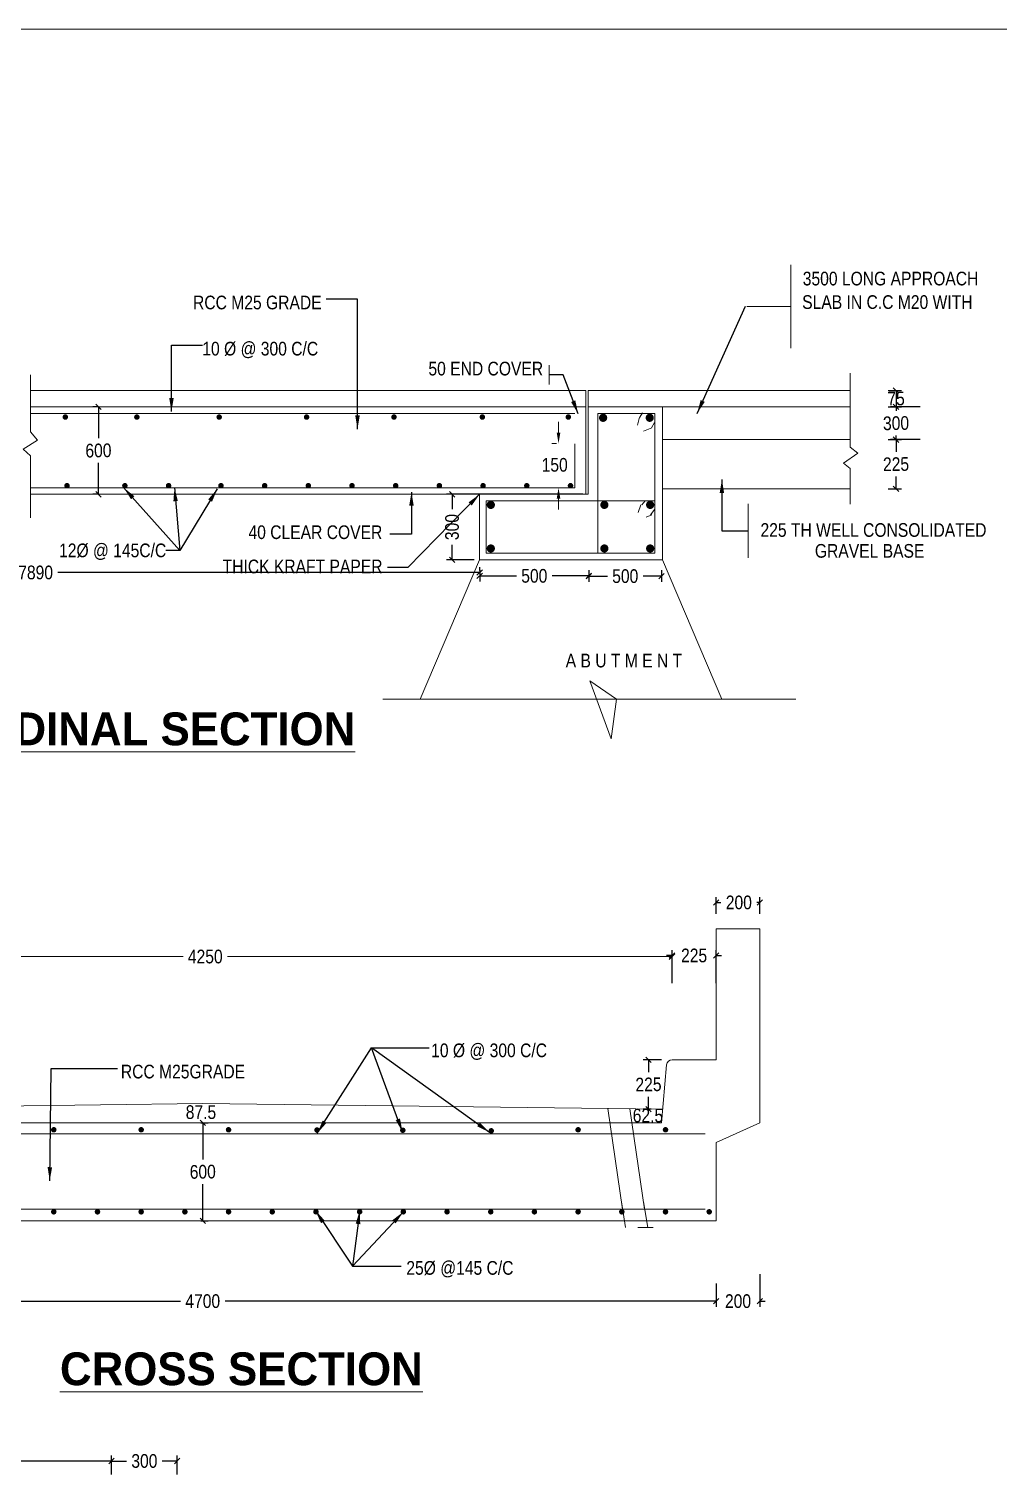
# Model space of a CAD drawing. Header units: millimetres. Extents: x 856385 to 958457, y -77744 to -16204.
# Drawn here: x 923955 to 941714, y -42753 to -16204 of the extents above; entities that cross this region are included whole.
import ezdxf

# ---------------------------------------------------------------- set-up
doc = ezdxf.new("R2010")
doc.units = ezdxf.units.MM
doc.header["$LTSCALE"] = 300
doc.header["$MEASUREMENT"] = 0
doc.layers.add('abutment', color=7, linetype='Continuous')
doc.styles.add('ARIAL NARROW', font='ARIALN.TTF', dxfattribs={"height": 250})
doc.styles.add('CITYBLUEPR', font='cityb___.ttf')
doc.dimstyles.new('STANDARD$0', dxfattribs={"dimscale": 88.888889, "dimtxt": 0.02, "dimasz": 0.02, "dimexe": 0.05, "dimexo": 0.1, "dimgap": 0.002, "dimtad": 2, "dimdec": 0, "dimzin": 1, "dimdsep": 46, "dimtxsty": 'Standard', "dimcen": 0.09, "dimadec": 0, "dimazin": 0, "dimtfac": 1, "dimtdec": 4, "dimtofl": 0, "dimtmove": 0, "dimatfit": 3, "dimfxl": 1, "dimtolj": 1, "dimtzin": 1, "dimarcsym": 0})
doc.dimstyles.new('STANDARD$7', dxfattribs={"dimtxt": 2, "dimasz": 2, "dimexe": 1.25, "dimexo": 0.625, "dimtad": 1, "dimdec": 0, "dimlfac": 0.5, "dimdsep": 46, "dimtxsty": 'ARIAL NARROW', "dimcen": 2.5, "dimdle": 0.1, "dimse1": 1, "dimse2": 1, "dimadec": 0, "dimazin": 0, "dimtfac": 1, "dimtdec": 0, "dimtmove": 0, "dimatfit": 3, "dimfxl": 1, "dimtolj": 1, "dimtzin": 0, "dimarcsym": 0})

# ---------------------------------------------------------------- blocks, each defined once
blk = doc.blocks.new('_Oblique')
at = {"color": 0, "linetype": 'ByBlock', "lineweight": -2}
blk.add_line((-0.5, -0.5), (0.5, 0.5), dxfattribs=at)
blk = doc.blocks.new('*D55')
at = {"layer": 'abutment', "color": 0, "linetype": 'ByBlock', "lineweight": -2, "transparency": 16777216}
for p, q in [((939686, -23717), (939929, -23717)), ((939829, -23717), (939829, -23939)), ((939829, -24617), (939829, -24394)), ((939686, -24617), (939929, -24617))]:
    blk.add_line(p, q, dxfattribs=at)
at = {"layer": 'Defpoints', "color": 0, "linetype": 'ByBlock', "lineweight": 9, "transparency": 16777216}
for p in [(939586, -23717), (939586, -24617), (939829, -24617)]:
    blk.add_point(p, dxfattribs=at)
at = {"layer": 'abutment', "color": 0, "linetype": 'ByBlock', "lineweight": -2, "transparency": 16777216, "xscale": 100, "yscale": 100, "zscale": 100}
for p, rotation in [((939829, -23717), 90), ((939829, -24617), 270)]:
    blk.add_blockref('_Oblique', p, dxfattribs=dict(at, rotation=rotation))
at = {"layer": 'abutment', "color": 0, "linetype": 'ByBlock', "lineweight": 13, "transparency": 16777216, "insert": (939829, -24167), "char_height": 250, "attachment_point": 5, "rotation": 1, "style": 'ARIAL NARROW'}
blk.add_mtext('\\A1;225', dxfattribs=at)
blk = doc.blocks.new('*D56')
at = {"layer": 'abutment', "color": 0, "linetype": 'ByBlock', "lineweight": -2, "transparency": 16777216}
for p, q in [((940273, -23117), (939729, -23117)), ((939829, -23117), (939829, -23189)), ((940273, -23717), (939729, -23717)), ((939829, -23717), (939829, -23644))]:
    blk.add_line(p, q, dxfattribs=at)
at = {"layer": 'Defpoints', "color": 0, "linetype": 'ByBlock', "lineweight": 9, "transparency": 16777216}
for p in [(940373, -23117), (939829, -23717), (940373, -23717)]:
    blk.add_point(p, dxfattribs=at)
at = {"layer": 'abutment', "color": 0, "linetype": 'ByBlock', "lineweight": -2, "transparency": 16777216, "xscale": 100, "yscale": 100, "zscale": 100}
for p, rotation in [((939829, -23117), 90), ((939829, -23717), 270)]:
    blk.add_blockref('_Oblique', p, dxfattribs=dict(at, rotation=rotation))
at = {"layer": 'abutment', "color": 0, "linetype": 'ByBlock', "lineweight": 13, "transparency": 16777216, "insert": (939829, -23417), "char_height": 250, "attachment_point": 5, "rotation": 1, "style": 'ARIAL NARROW'}
blk.add_mtext('\\A1;300', dxfattribs=at)
blk = doc.blocks.new('*D57')
at = {"layer": 'abutment', "color": 0, "linetype": 'ByBlock', "lineweight": -2, "transparency": 16777216}
for p, q in [((932206, -26105), (932206, -26311)), ((932206, -26211), (932879, -26211)), ((934206, -26211), (933532, -26211)), ((934206, -26105), (934206, -26311))]:
    blk.add_line(p, q, dxfattribs=at)
at = {"layer": 'Defpoints', "color": 0, "linetype": 'ByBlock', "lineweight": 9, "transparency": 16777216}
for p in [(932206, -26005), (934206, -26005), (932206, -26211)]:
    blk.add_point(p, dxfattribs=at)
at = {"layer": 'abutment', "color": 0, "linetype": 'ByBlock', "lineweight": -2, "transparency": 16777216, "xscale": 100, "yscale": 100, "zscale": 100, "rotation": 180}
blk.add_blockref('_Oblique', (932206, -26211), dxfattribs=at)
at = {"layer": 'abutment', "color": 0, "linetype": 'ByBlock', "lineweight": -2, "transparency": 16777216, "xscale": 100, "yscale": 100, "zscale": 100}
blk.add_blockref('_Oblique', (934206, -26211), dxfattribs=at)
at = {"layer": 'abutment', "color": 0, "linetype": 'ByBlock', "lineweight": 13, "transparency": 16777216, "insert": (933206, -26211), "char_height": 250, "attachment_point": 5, "style": 'ARIAL NARROW'}
blk.add_mtext('\\A1;500', dxfattribs=at)
blk = doc.blocks.new('*D58')
at = {"layer": 'abutment', "color": 0, "linetype": 'ByBlock', "lineweight": -2, "transparency": 16777216}
for p, q in [((934095, -24717), (931601, -24717)), ((931701, -24717), (931701, -24991)), ((931701, -25917), (931701, -25643)), ((932106, -25917), (931601, -25917))]:
    blk.add_line(p, q, dxfattribs=at)
at = {"layer": 'Defpoints', "color": 0, "linetype": 'ByBlock', "lineweight": 9, "transparency": 16777216}
for p in [(931701, -24717), (934195, -24717), (932206, -25917)]:
    blk.add_point(p, dxfattribs=at)
at = {"layer": 'abutment', "color": 0, "linetype": 'ByBlock', "lineweight": -2, "transparency": 16777216, "xscale": 100, "yscale": 100, "zscale": 100}
for p, rotation in [((931701, -24717), 90), ((931701, -25917), 270)]:
    blk.add_blockref('_Oblique', p, dxfattribs=dict(at, rotation=rotation))
at = {"layer": 'abutment', "color": 0, "linetype": 'ByBlock', "lineweight": 13, "transparency": 16777216, "insert": (931701, -25317), "char_height": 250, "attachment_point": 5, "rotation": 90, "style": 'ARIAL NARROW'}
blk.add_mtext('\\A1;300', dxfattribs=at)
blk = doc.blocks.new('*D59')
at = {"layer": 'abutment', "color": 0, "linetype": 'ByBlock', "lineweight": -2, "transparency": 16777216}
for p, q in [((934206, -26105), (934206, -26316)), ((934206, -26216), (934545, -26216)), ((935536, -26216), (935197, -26216)), ((935536, -26105), (935536, -26316))]:
    blk.add_line(p, q, dxfattribs=at)
at = {"layer": 'Defpoints', "color": 0, "linetype": 'ByBlock', "lineweight": 9, "transparency": 16777216}
for p in [(934206, -26005), (935536, -26005), (935536, -26216)]:
    blk.add_point(p, dxfattribs=at)
at = {"layer": 'abutment', "color": 0, "linetype": 'ByBlock', "lineweight": -2, "transparency": 16777216, "xscale": 100, "yscale": 100, "zscale": 100, "rotation": 180}
blk.add_blockref('_Oblique', (934206, -26216), dxfattribs=at)
at = {"layer": 'abutment', "color": 0, "linetype": 'ByBlock', "lineweight": -2, "transparency": 16777216, "xscale": 100, "yscale": 100, "zscale": 100}
blk.add_blockref('_Oblique', (935536, -26216), dxfattribs=at)
at = {"layer": 'abutment', "color": 0, "linetype": 'ByBlock', "lineweight": 13, "transparency": 16777216, "insert": (934871, -26216), "char_height": 250, "attachment_point": 5, "style": 'ARIAL NARROW'}
blk.add_mtext('\\A1;500', dxfattribs=at)
blk = doc.blocks.new('*D60')
at = {"layer": 'abutment', "color": 0, "linetype": 'ByBlock', "lineweight": -2, "transparency": 16777216}
for p, q in [((939686, -22817), (939929, -22817)), ((939829, -22817), (939829, -23117)), ((939686, -23117), (939929, -23117))]:
    blk.add_line(p, q, dxfattribs=at)
at = {"layer": 'Defpoints', "color": 0, "linetype": 'ByBlock', "lineweight": 9, "transparency": 16777216}
for p in [(939586, -22817), (939586, -23117), (939829, -23117)]:
    blk.add_point(p, dxfattribs=at)
at = {"layer": 'abutment', "color": 0, "linetype": 'ByBlock', "lineweight": -2, "transparency": 16777216, "xscale": 100, "yscale": 100, "zscale": 100}
for p, rotation in [((939829, -22817), 90), ((939829, -23117), 270)]:
    blk.add_blockref('_Oblique', p, dxfattribs=dict(at, rotation=rotation))
at = {"layer": 'abutment', "color": 0, "linetype": 'ByBlock', "lineweight": 13, "transparency": 16777216, "insert": (939829, -22967), "char_height": 250, "attachment_point": 5, "rotation": 1, "style": 'ARIAL NARROW'}
blk.add_mtext('\\A1;75', dxfattribs=at)
blk = doc.blocks.new('*D61')
at = {"layer": 'abutment', "color": 0, "linetype": 'ByBlock', "lineweight": -2, "transparency": 16777216}
for p, q in [((917736, -39160), (917736, -39582)), ((936536, -39160), (936536, -39582)), ((917736, -39482), (926726, -39482)), ((936536, -39482), (927546, -39482))]:
    blk.add_line(p, q, dxfattribs=at)
at = {"layer": 'Defpoints', "color": 0, "linetype": 'ByBlock', "lineweight": 9, "transparency": 16777216}
for p in [(917736, -39060), (936536, -39060), (936536, -39482)]:
    blk.add_point(p, dxfattribs=at)
at = {"layer": 'abutment', "color": 0, "linetype": 'ByBlock', "lineweight": -2, "transparency": 16777216, "xscale": 100, "yscale": 100, "zscale": 100, "rotation": 180}
blk.add_blockref('_Oblique', (917736, -39482), dxfattribs=at)
at = {"layer": 'abutment', "color": 0, "linetype": 'ByBlock', "lineweight": -2, "transparency": 16777216, "xscale": 100, "yscale": 100, "zscale": 100}
blk.add_blockref('_Oblique', (936536, -39482), dxfattribs=at)
at = {"layer": 'abutment', "color": 0, "linetype": 'ByBlock', "lineweight": 13, "transparency": 16777216, "insert": (927136, -39482), "char_height": 250, "attachment_point": 5, "style": 'ARIAL NARROW'}
blk.add_mtext('\\A1;4700', dxfattribs=at)
blk = doc.blocks.new('*D71')
at = {"layer": 'abutment', "color": 0, "linetype": 'ByBlock', "lineweight": -2, "transparency": 16777216}
for p, q in [((927103, -36217), (927236, -36217)), ((927136, -36217), (927136, -36887)), ((927136, -38013), (927136, -37343)), ((927103, -38013), (927236, -38013))]:
    blk.add_line(p, q, dxfattribs=at)
at = {"layer": 'Defpoints', "color": 0, "linetype": 'ByBlock', "lineweight": 9, "transparency": 16777216}
for p in [(927003, -36217), (927003, -38013), (927136, -38013)]:
    blk.add_point(p, dxfattribs=at)
at = {"layer": 'abutment', "color": 0, "linetype": 'ByBlock', "lineweight": -2, "transparency": 16777216, "xscale": 100, "yscale": 100, "zscale": 100}
for p, rotation in [((927136, -36217), 90), ((927136, -38013), 270)]:
    blk.add_blockref('_Oblique', p, dxfattribs=dict(at, rotation=rotation))
at = {"layer": 'abutment', "color": 0, "linetype": 'ByBlock', "lineweight": 13, "transparency": 16777216, "insert": (927136, -37115), "char_height": 250, "attachment_point": 5, "rotation": 1, "style": 'ARIAL NARROW'}
blk.add_mtext('\\A1;600', dxfattribs=at)
blk = doc.blocks.new('*D73')
at = {"layer": 'abutment', "color": 0, "linetype": 'ByBlock', "lineweight": -2, "transparency": 16777216}
for p, q in [((937336, -38985), (937336, -39582)), ((936536, -39482), (936436, -39482)), ((936536, -39345), (936536, -39582)), ((937336, -39482), (937436, -39482))]:
    blk.add_line(p, q, dxfattribs=at)
at = {"layer": 'Defpoints', "color": 0, "linetype": 'ByBlock', "lineweight": 9, "transparency": 16777216}
for p in [(937336, -38885), (936536, -39245), (936536, -39482)]:
    blk.add_point(p, dxfattribs=at)
at = {"layer": 'abutment', "color": 0, "linetype": 'ByBlock', "lineweight": -2, "transparency": 16777216, "xscale": 100, "yscale": 100, "zscale": 100}
blk.add_blockref('_Oblique', (936536, -39482), dxfattribs=at)
at = {"layer": 'abutment', "color": 0, "linetype": 'ByBlock', "lineweight": -2, "transparency": 16777216, "xscale": 100, "yscale": 100, "zscale": 100, "rotation": 180}
blk.add_blockref('_Oblique', (937336, -39482), dxfattribs=at)
at = {"layer": 'abutment', "color": 0, "linetype": 'ByBlock', "lineweight": 13, "transparency": 16777216, "insert": (936936, -39482), "char_height": 250, "attachment_point": 5, "style": 'ARIAL NARROW'}
blk.add_mtext('\\A1;200', dxfattribs=at)
blk = doc.blocks.new('*D74')
at = {"layer": 'abutment', "color": 0, "linetype": 'ByBlock', "lineweight": -2, "transparency": 16777216}
for p, q in [((935728, -33157), (935628, -33157)), ((935728, -33661), (935728, -33057)), ((936536, -33661), (936536, -33057)), ((936536, -33157), (936636, -33157))]:
    blk.add_line(p, q, dxfattribs=at)
at = {"layer": 'Defpoints', "color": 0, "linetype": 'ByBlock', "lineweight": 9, "transparency": 16777216}
for p in [(935728, -33157), (935728, -33761), (936536, -33761)]:
    blk.add_point(p, dxfattribs=at)
at = {"layer": 'abutment', "color": 0, "linetype": 'ByBlock', "lineweight": -2, "transparency": 16777216, "xscale": 100, "yscale": 100, "zscale": 100}
blk.add_blockref('_Oblique', (935728, -33157), dxfattribs=at)
at = {"layer": 'abutment', "color": 0, "linetype": 'ByBlock', "lineweight": -2, "transparency": 16777216, "xscale": 100, "yscale": 100, "zscale": 100, "rotation": 180}
blk.add_blockref('_Oblique', (936536, -33157), dxfattribs=at)
at = {"layer": 'abutment', "color": 0, "linetype": 'ByBlock', "lineweight": 13, "transparency": 16777216, "insert": (936132, -33157), "char_height": 250, "attachment_point": 5, "style": 'ARIAL NARROW'}
blk.add_mtext('\\A1;225', dxfattribs=at)
blk = doc.blocks.new('*D75')
at = {"layer": 'abutment', "color": 0, "linetype": 'ByBlock', "lineweight": -2, "transparency": 16777216}
for p, q in [((935537, -35067), (935197, -35067)), ((935297, -35067), (935297, -35289)), ((935297, -35967), (935297, -35744)), ((935345, -35967), (935197, -35967))]:
    blk.add_line(p, q, dxfattribs=at)
at = {"layer": 'Defpoints', "color": 0, "linetype": 'ByBlock', "lineweight": 9, "transparency": 16777216}
for p in [(935637, -35067), (935297, -35967), (935445, -35967)]:
    blk.add_point(p, dxfattribs=at)
at = {"layer": 'abutment', "color": 0, "linetype": 'ByBlock', "lineweight": -2, "transparency": 16777216, "xscale": 100, "yscale": 100, "zscale": 100}
for p, rotation in [((935297, -35067), 90), ((935297, -35967), 270)]:
    blk.add_blockref('_Oblique', p, dxfattribs=dict(at, rotation=rotation))
at = {"layer": 'abutment', "color": 0, "linetype": 'ByBlock', "lineweight": 13, "transparency": 16777216, "insert": (935297, -35517), "char_height": 250, "attachment_point": 5, "rotation": 1, "style": 'ARIAL NARROW'}
blk.add_mtext('\\A1;225', dxfattribs=at)
blk = doc.blocks.new('*D76')
at = {"layer": 'abutment', "color": 0, "linetype": 'ByBlock', "lineweight": -2, "transparency": 16777216}
for p, q in [((936536, -32394), (936536, -32087)), ((937336, -32394), (937336, -32087)), ((936536, -32187), (936623, -32187)), ((937336, -32187), (937278, -32187))]:
    blk.add_line(p, q, dxfattribs=at)
at = {"layer": 'Defpoints', "color": 0, "linetype": 'ByBlock', "lineweight": 9, "transparency": 16777216}
for p in [(937336, -32187), (936536, -32494), (937336, -32494)]:
    blk.add_point(p, dxfattribs=at)
at = {"layer": 'abutment', "color": 0, "linetype": 'ByBlock', "lineweight": -2, "transparency": 16777216, "xscale": 100, "yscale": 100, "zscale": 100, "rotation": 180}
blk.add_blockref('_Oblique', (936536, -32187), dxfattribs=at)
at = {"layer": 'abutment', "color": 0, "linetype": 'ByBlock', "lineweight": -2, "transparency": 16777216, "xscale": 100, "yscale": 100, "zscale": 100}
blk.add_blockref('_Oblique', (937336, -32187), dxfattribs=at)
at = {"layer": 'abutment', "color": 0, "linetype": 'ByBlock', "lineweight": 13, "transparency": 16777216, "insert": (936951, -32187), "char_height": 250, "attachment_point": 5, "style": 'ARIAL NARROW'}
blk.add_mtext('\\A1;200', dxfattribs=at)
blk = doc.blocks.new('*D95')
at = {"layer": 'abutment', "color": 0, "linetype": 'ByBlock', "lineweight": -2, "transparency": 16777216}
for p, q in [((925202, -23117), (925126, -23117)), ((925226, -23117), (925226, -23689)), ((925226, -24717), (925226, -24144)), ((925202, -24717), (925126, -24717))]:
    blk.add_line(p, q, dxfattribs=at)
at = {"layer": 'Defpoints', "color": 0, "linetype": 'ByBlock', "lineweight": 9, "transparency": 16777216}
for p in [(925302, -23117), (925226, -24717), (925302, -24717)]:
    blk.add_point(p, dxfattribs=at)
at = {"layer": 'abutment', "color": 0, "linetype": 'ByBlock', "lineweight": -2, "transparency": 16777216, "xscale": 100, "yscale": 100, "zscale": 100}
for p, rotation in [((925226, -23117), 90), ((925226, -24717), 270)]:
    blk.add_blockref('_Oblique', p, dxfattribs=dict(at, rotation=rotation))
at = {"layer": 'abutment', "color": 0, "linetype": 'ByBlock', "lineweight": 13, "transparency": 16777216, "insert": (925226, -23917), "char_height": 250, "attachment_point": 5, "rotation": 1, "style": 'ARIAL NARROW'}
blk.add_mtext('\\A1;600', dxfattribs=at)
blk = doc.blocks.new('*D80')
at = {"layer": 'abutment', "color": 0, "linetype": 'ByBlock', "lineweight": -2, "transparency": 16777216}
for p, q in [((911155, -42653), (911155, -42307)), ((911155, -42407), (917985, -42407)), ((925467, -42407), (918636, -42407))]:
    blk.add_line(p, q, dxfattribs=at)
at = {"layer": 'Defpoints', "color": 0, "linetype": 'ByBlock', "lineweight": 9, "transparency": 16777216}
for p in [(925467, -42407), (925467, -42407), (911155, -42753)]:
    blk.add_point(p, dxfattribs=at)
at = {"layer": 'abutment', "color": 0, "linetype": 'ByBlock', "lineweight": -2, "transparency": 16777216, "xscale": 100, "yscale": 100, "zscale": 100, "rotation": 180}
blk.add_blockref('_Oblique', (911155, -42407), dxfattribs=at)
at = {"layer": 'abutment', "color": 0, "linetype": 'ByBlock', "lineweight": -2, "transparency": 16777216, "xscale": 100, "yscale": 100, "zscale": 100}
blk.add_blockref('_Oblique', (925467, -42407), dxfattribs=at)
at = {"layer": 'abutment', "color": 0, "linetype": 'ByBlock', "lineweight": 13, "transparency": 16777216, "insert": (918311, -42407), "char_height": 250, "attachment_point": 5, "style": 'ARIAL NARROW'}
blk.add_mtext('\\A1;750', dxfattribs=at)
blk = doc.blocks.new('*D81')
at = {"layer": 'abutment', "color": 0, "linetype": 'ByBlock', "lineweight": -2, "transparency": 16777216}
for p, q in [((925467, -42653), (925467, -42307)), ((925467, -42407), (925741, -42407)), ((926667, -42407), (926393, -42407)), ((926667, -42653), (926667, -42307))]:
    blk.add_line(p, q, dxfattribs=at)
at = {"layer": 'Defpoints', "color": 0, "linetype": 'ByBlock', "lineweight": 9, "transparency": 16777216}
for p in [(926667, -42407), (925467, -42753), (926667, -42753)]:
    blk.add_point(p, dxfattribs=at)
at = {"layer": 'abutment', "color": 0, "linetype": 'ByBlock', "lineweight": -2, "transparency": 16777216, "xscale": 100, "yscale": 100, "zscale": 100, "rotation": 180}
blk.add_blockref('_Oblique', (925467, -42407), dxfattribs=at)
at = {"layer": 'abutment', "color": 0, "linetype": 'ByBlock', "lineweight": -2, "transparency": 16777216, "xscale": 100, "yscale": 100, "zscale": 100}
blk.add_blockref('_Oblique', (926667, -42407), dxfattribs=at)
at = {"layer": 'abutment', "color": 0, "linetype": 'ByBlock', "lineweight": 13, "transparency": 16777216, "insert": (926067, -42407), "char_height": 250, "attachment_point": 5, "style": 'ARIAL NARROW'}
blk.add_mtext('\\A1;300', dxfattribs=at)
blk = doc.blocks.new('*D124')
at = {"layer": 'abutment', "color": 0, "linetype": 'ByBlock', "lineweight": -2, "transparency": 16777216}
for p, q in [((915946, -26111), (915946, -26049)), ((915946, -26149), (923671, -26149)), ((932206, -26149), (924481, -26149)), ((932206, -26111), (932206, -26049))]:
    blk.add_line(p, q, dxfattribs=at)
at = {"layer": 'Defpoints', "color": 0, "linetype": 'ByBlock', "lineweight": 9, "transparency": 16777216}
for p in [(915946, -26211), (932206, -26149), (932206, -26211)]:
    blk.add_point(p, dxfattribs=at)
at = {"layer": 'abutment', "color": 0, "linetype": 'ByBlock', "lineweight": -2, "transparency": 16777216, "xscale": 100, "yscale": 100, "zscale": 100, "rotation": 180}
blk.add_blockref('_Oblique', (915946, -26149), dxfattribs=at)
at = {"layer": 'abutment', "color": 0, "linetype": 'ByBlock', "lineweight": -2, "transparency": 16777216, "xscale": 100, "yscale": 100, "zscale": 100}
blk.add_blockref('_Oblique', (932206, -26149), dxfattribs=at)
at = {"layer": 'abutment', "color": 0, "linetype": 'ByBlock', "lineweight": 13, "transparency": 16777216, "insert": (924076, -26149), "char_height": 250, "attachment_point": 5, "style": 'ARIAL NARROW'}
blk.add_mtext('\\A1;7890', dxfattribs=at)

msp = doc.modelspace()

# ---------------------------------------------------------------- linework, layer by layer
at = {"layer": 'abutment', "linetype": 'ByBlock', "lineweight": 13}
for p, q in [((958457.3, -16203.7), (856384.6, -16203.7)), ((937903.4, -22044.1), (937903.4, -20518.2)), ((937099.1, -21281.1), (937903.4, -21281.1)), ((923984.1, -23573.1), (923984.1, -22534.4)), ((933477.8, -22707.7), (933477.8, -22357)), ((938988.7, -22499.9), (938988.7, -23856.9)), ((934147.2, -22816.7), (923984.1, -22816.7)), ((934147.2, -24481.1), (934147.2, -22816.7)), ((934195.2, -24514.7), (934195.2, -22816.7)), ((938988.7, -22816.7), (934195.2, -22816.7)), ((934147.2, -23116.7), (923984.1, -23116.7)), ((933947.2, -23236.7), (923984.1, -23236.7)), ((938988.7, -23116.7), (934205.6, -23116.7)), ((934368, -24481.1), (934368, -23236.7)), ((934368, -23236.7), (935415.3, -23236.7)), ((935129.7, -23307.6), (935097.1, -23452.1)), ((935189.8, -23229.3), (935138.5, -23307.6)), ((935415.3, -23797.6), (935415.3, -23236.7)), ((935551.5, -25916.7), (935551.5, -23116.7)), ((923984.1, -23573.1), (924107.8, -23724.9)), ((933649.7, -23589.4), (933649.7, -23389.4)), ((935357.7, -23498.8), (935208.4, -23559.4)), ((935409.1, -23405.5), (935349, -23498.8)), ((924107.8, -23724.9), (923846.8, -23889.9)), ((923846.8, -23889.9), (923984.1, -24013.3)), ((933613.3, -23789.4), (933524.7, -23789.4)), ((933947.2, -24596.7), (933947.2, -23795.8)), ((935415.3, -25796.7), (935415.3, -23746.4)), ((935551.5, -23716.7), (938988.7, -23716.7)), ((935551.5, -23797.6), (935551.5, -23716.7)), ((938988.7, -23856.9), (939130.7, -23966.8)), ((923984.1, -24013.3), (923984.1, -25149.7)), ((939130.7, -23966.8), (938867.5, -24145.3)), ((938867.5, -24145.3), (938988.7, -24242.6)), ((938988.7, -24242.6), (938988.7, -24899.4)), ((933947.2, -24596.7), (923984.1, -24596.7)), ((933884.7, -24596.7), (933478.1, -24596.7)), ((934147.2, -24716.7), (934147.2, -24481.1)), ((934195.2, -24716.7), (934195.2, -24481.1)), ((934368, -25796.7), (934368, -24481.1)), ((935551.5, -24616.7), (938988.7, -24616.7)), ((934195.2, -24716.7), (923984.1, -24716.7)), ((932205.6, -25916.7), (932205.6, -24716.7)), ((934436.1, -24836.7), (932325.6, -24836.7)), ((932325.6, -25796.7), (932325.6, -24836.7)), ((933649.7, -24796.7), (933649.7, -24996.7)), ((934436.1, -24836.7), (935415.3, -24836.7)), ((935154.7, -24908.4), (935108, -25048.3)), ((935236.4, -24836.7), (935175.8, -24908.4)), ((937122.8, -25877.6), (937122.8, -24889.5)), ((935357.7, -25094.9), (935255.1, -25136.9)), ((935415.3, -24987.7), (935336.6, -25094.9)), ((932205.6, -25916.7), (931115.6, -28464.6)), ((934556.1, -25916.7), (932205.6, -25916.7)), ((934676.1, -25796.7), (932325.6, -25796.7)), ((934556.1, -25916.7), (935551.5, -25916.7)), ((934676.1, -25796.7), (935415.3, -25796.7)), ((935551.5, -25916.7), (936641.5, -28464.6)), ((934709.9, -28464.6), (934222.4, -28129.1)), ((934222.4, -28129.1), (934612.4, -29188.9)), ((934709.4, -28464.6), (930432.1, -28464.6)), ((934612.4, -29188.9), (934709.4, -28464.6)), ((934709.9, -28464.6), (937994.2, -28464.6)), ((936536.2, -32666.5), (936536.2, -35066.5)), ((937336.2, -32666.5), (936536.2, -32666.5)), ((937336.2, -32666.5), (937336.2, -36216.5)), ((918636.2, -33176.6), (926777.1, -33176.6)), ((935727.9, -33176.6), (927587, -33176.6)), ((935727.9, -33438.9), (935727.9, -33076.6)), ((935628.3, -35157.9), (935536.2, -36216.5)), ((936536.2, -35066.5), (935727.9, -35066.5)), ((918714.5, -35966.5), (927136.2, -35866.5)), ((935557.9, -35966.5), (927136.2, -35866.5)), ((934550.2, -35954.6), (934819.5, -37797.9)), ((934956.3, -35959.4), (935224.8, -37797.9)), ((918736.2, -36216.5), (927136.2, -36216.5)), ((935536.2, -36216.5), (927136.2, -36216.5)), ((937336.2, -36216.5), (936536.2, -36576.5)), ((917936.2, -36416.5), (936336.2, -36416.5)), ((936536.2, -36576.5), (936536.2, -36734)), ((936536.2, -36629), (936536.2, -38013.5)), ((934801.5, -37665), (934878.3, -38133.5)), ((935206.9, -37665), (935283.6, -38133.5)), ((917936.2, -37797.9), (936336.2, -37797.9)), ((935313.1, -37797.9), (934907.7, -37797.9)), ((917736.2, -38013.5), (936536.2, -38013.5)), ((935100.1, -38133.5), (935384.8, -38133.5))]:
    msp.add_line(p, q, dxfattribs=at)
for points, const_width in [([(924644.8, -23304.6, -1), (924594.8, -23304.6, -1)], 50), ([(925954.4, -23304.6, -1), (925904.4, -23304.6, -1)], 50), ([(927462.2, -23304.6, -1), (927412.2, -23304.6, -1)], 50), ([(929062.2, -23304.6, -1), (929012.2, -23304.6, -1)], 50), ([(930662.2, -23304.6, -1), (930612.2, -23304.6, -1)], 50), ([(932280.1, -23304.6, -1), (932230.1, -23304.6, -1)], 50), ([(933854, -23304.6, -1), (933804, -23304.6, -1)], 50), ([(934503.5, -23317.4, -1), (934428.5, -23317.4, -1)], 75), ([(934503.7, -23317.4, -1), (934428.7, -23317.4, -1)], 75), ([(935357.1, -23317.4, -1), (935282.1, -23317.4, -1)], 75), ([(924676.3, -24560, -1), (924626.3, -24560, -1)], 50), ([(925735.3, -24560, -1), (925685.3, -24560, -1)], 50), ([(926535.3, -24560, -1), (926485.3, -24560, -1)], 50), ([(927493.8, -24560, -1), (927443.8, -24560, -1)], 50), ([(928293.8, -24560, -1), (928243.8, -24560, -1)], 50), ([(929093.8, -24560, -1), (929043.8, -24560, -1)], 50), ([(929893.8, -24560, -1), (929843.8, -24560, -1)], 50), ([(930693.8, -24560, -1), (930643.8, -24560, -1)], 50), ([(931493.8, -24560, -1), (931443.8, -24560, -1)], 50), ([(932293.8, -24560, -1), (932243.8, -24560, -1)], 50), ([(933093.8, -24560, -1), (933043.8, -24560, -1)], 50), ([(933893.8, -24560, -1), (933843.8, -24560, -1)], 50), ([(932447.6, -24911, -1), (932372.6, -24911, -1)], 75), ([(934526.9, -24911, -1), (934451.9, -24911, -1)], 75), ([(935364.9, -24911, -1), (935289.9, -24911, -1)], 75), ([(932447.6, -25708.7, -1), (932372.6, -25708.7, -1)], 75), ([(934526.9, -25708.7, -1), (934451.9, -25708.7, -1)], 75), ([(935364.9, -25708.7, -1), (935289.9, -25708.7, -1)], 75), ([(924383.5, -36344.8, -1), (924433.5, -36344.8, -1)], 50), ([(925983.5, -36344.8, -1), (926033.5, -36344.8, -1)], 50), ([(927583.5, -36344.8, -1), (927633.5, -36344.8, -1)], 50), ([(929203, -36349.9, 1), (929253, -36349.9, 1)], 50), ([(930773.8, -36354.5, -1), (930823.8, -36354.5, -1)], 50), ([(932393.3, -36364.2, -1), (932443.3, -36364.2, -1)], 50), ([(933983.5, -36344.8, -1), (934033.5, -36344.8, -1)], 50), ([(935583.5, -36344.8, -1), (935633.5, -36344.8, -1)], 50), ([(924383.5, -37846.1, -1), (924433.5, -37846.1, -1)], 50), ([(925183.5, -37846.1, -1), (925233.5, -37846.1, -1)], 50), ([(925983.5, -37846.1, -1), (926033.5, -37846.1, -1)], 50), ([(926783.5, -37846.1, -1), (926833.5, -37846.1, -1)], 50), ([(927583.5, -37846.1, -1), (927633.5, -37846.1, -1)], 50), ([(928383.5, -37846.1, -1), (928433.5, -37846.1, -1)], 50), ([(929183.5, -37846.1, -1), (929233.5, -37846.1, -1)], 50), ([(929983.5, -37846.1, -1), (930033.5, -37846.1, -1)], 50), ([(930783.5, -37846.1, -1), (930833.5, -37846.1, -1)], 50), ([(931583.5, -37846.1, -1), (931633.5, -37846.1, -1)], 50), ([(932383.5, -37846.1, -1), (932433.5, -37846.1, -1)], 50), ([(933183.5, -37846.1, -1), (933233.5, -37846.1, -1)], 50), ([(933983.5, -37846.1, -1), (934033.5, -37846.1, -1)], 50), ([(934783.5, -37846.1, -1), (934833.5, -37846.1, -1)], 50), ([(935583.5, -37846.1, -1), (935633.5, -37846.1, -1)], 50), ([(936383.5, -37846.1, -1), (936433.5, -37846.1, -1)], 50)]:
    msp.add_lwpolyline(points, format="xyb", close=True, dxfattribs=dict(at, const_width=const_width))
msp.add_arc((935727.9, -35166.5), 100, 90, 175.03026, dxfattribs=at)
for points in [[(933683, -23589.4), (933616.3, -23589.4), (933649.7, -23789.4)], [(933683, -24796.7), (933616.3, -24796.7), (933649.7, -24596.7)]]:
    msp.add_solid(points, dxfattribs=at)

# ---------------------------------------------------------------- block references
at = {"layer": 'abutment', "linetype": 'ByBlock', "lineweight": 13, "xscale": 100, "yscale": 100, "zscale": 100}
msp.add_blockref('_Oblique', (935727.9, -33176.6), dxfattribs=at)

# ---------------------------------------------------------------- texts
at = {"layer": 'abutment', "linetype": 'ByBlock', "lineweight": 13}
for s, height, style, p in [('3500 LONG APPROACH', 250, 'ARIAL NARROW', (938121.4, -20894.9)), ('RCC M25 GRADE', 250, 'ARIAL NARROW', (926957.9, -21332.7)), ('SLAB IN C.C M20 WITH', 250, 'ARIAL NARROW', (938111, -21324.7)), ('10 %%C @ 300 C/C', 250, 'ARIAL NARROW', (927127.7, -22177.4)), ('50 END COVER', 250, 'ARIAL NARROW', (931267.7, -22542.4)), ('40 CLEAR COVER', 250, 'ARIAL NARROW', (927973.2, -25535.9)), ('225 TH WELL CONSOLIDATED', 250, 'ARIAL NARROW', (937347.6, -25495.6)), ('12%%C @ 145C/C', 250, 'ARIAL NARROW', (924505.6, -25868.4)), ('GRAVEL BASE', 250, 'ARIAL NARROW', (938343, -25877.2)), ('THICK KRAFT PAPER', 250, 'ARIAL NARROW', (927500, -26163.1)), ('A B U T M E N T', 250, 'ARIAL NARROW', (933781.1, -27884.5)), ('%%ULONGITUDINAL SECTION', 600, 'CITYBLUEPR', (920078.8, -29309.5)), ('10 %%C @ 300 C/C', 250, 'ARIAL NARROW', (931317.7, -35016.9)), ('RCC M25GRADE', 250, 'ARIAL NARROW', (925636.6, -35405.3)), ('25%%C @145 C/C', 250, 'ARIAL NARROW', (930863.2, -38997.6)), ('%%UCROSS SECTION', 600, 'CITYBLUEPR', (924522.1, -41019.1))]:
    msp.add_text(s, height=height, dxfattribs=dict(at, style=style)).set_placement(p)
at = {"layer": 'abutment', "linetype": 'ByBlock', "lineweight": 13, "char_height": 250, "attachment_point": 5, "style": 'ARIAL NARROW'}
for s, insert in [('150', (933579.6, -24179.8)), ('\\A1;4250', (927182, -33176.6)), ('87.5', (927103.2, -36024.1)), ('62.5', (935287, -36085.9))]:
    msp.add_mtext(s, dxfattribs=dict(at, insert=insert))

# ---------------------------------------------------------------- dimensions: what is measured, and where the dimension line sits
at = {"layer": 'abutment', "linetype": 'ByBlock', "lineweight": 13}
for base, p1, p2, text, picture, middle in [((939829.1, -23116.7), (939586.2, -22816.7), (939586.2, -23116.7), '75', '*D60', (939829.1, -22966.7)), ((939829.1, -23716.7), (940372.8, -23116.7), (940372.8, -23716.7), '300', '*D56', (939829.1, -23416.7))]:
    dim = msp.add_linear_dim(base=base, p1=p1, p2=p2, angle=90, text=text, dimstyle='STANDARD$0', override={"dimscale": 1, "dimtxt": 250, "dimasz": 100, "dimexe": 100, "dimexo": 100, "dimgap": 100, "dimtad": 0, "dimtoh": 1, "dimzin": 0, "dimtxsty": 'ARIAL NARROW', "dimblk1": 'Oblique', "dimblk2": 'Oblique', "dimsah": 1, "dimtzin": 0}, dxfattribs=at)
    dim.commit()
    dim.dimension.update_dxf_attribs({"geometry": picture, "text_midpoint": middle, "dimtype": 160, "text_rotation": 1})
for base, p1, p2, text, picture, middle in [((925226.4, -24716.7), (925301.9, -23116.7), (925301.9, -24716.7), '600', '*D95', (925226.4, -23916.7)), ((939829.1, -24616.7), (939586.2, -23716.7), (939586.2, -24616.7), '225', '*D55', (939829.1, -24166.7)), ((935297.2, -35966.5), (935636.8, -35066.5), (935444.7, -35966.5), '225', '*D75', (935297.2, -35516.5)), ((927136.2, -38013.5), (927002.8, -36216.5), (927002.8, -38013.5), '600', '*D71', (927136.2, -37115))]:
    dim = msp.add_linear_dim(base=base, p1=p1, p2=p2, angle=90, text=text, dimstyle='STANDARD$0', override={"dimscale": 1, "dimtxt": 250, "dimasz": 100, "dimexe": 100, "dimexo": 100, "dimgap": 100, "dimtad": 0, "dimtoh": 1, "dimzin": 0, "dimtxsty": 'ARIAL NARROW', "dimblk1": 'Oblique', "dimblk2": 'Oblique', "dimsah": 1, "dimtzin": 0}, dxfattribs=at)
    dim.commit()
    dim.dimension.update_dxf_attribs({"geometry": picture, "text_midpoint": middle, "text_rotation": 1})
for base, p1, p2, angle, text, picture, middle in [((931701.3, -24716.7), (932205.6, -25916.7), (934195.2, -24716.7), 90, '300', '*D58', (931701.3, -25316.7)), ((932205.6, -26210.6), (934205.6, -26005.4), (932205.6, -26005.4), 180, '500', '*D57', (933205.6, -26210.6)), ((935535.9, -26216.3), (934205.6, -26005.4), (935535.9, -26005.4), 180, '500', '*D59', (934870.8, -26216.3))]:
    dim = msp.add_linear_dim(base=base, p1=p1, p2=p2, angle=angle, text=text, dimstyle='STANDARD$0', override={"dimscale": 1, "dimtxt": 250, "dimasz": 100, "dimexe": 100, "dimexo": 100, "dimgap": 100, "dimtad": 0, "dimtoh": 1, "dimzin": 0, "dimtxsty": 'ARIAL NARROW', "dimblk1": 'Oblique', "dimblk2": 'Oblique', "dimsah": 1, "dimtzin": 0}, dxfattribs=at)
    dim.commit()
    dim.dimension.update_dxf_attribs({"geometry": picture, "text_midpoint": middle})
for base, p1, p2, text, picture, middle in [((932205.6, -26149), (915946, -26210.6), (932205.6, -26210.6), '7890', '*D124', (924075.8, -26149)), ((935727.9, -33156.6), (936536.2, -33761.2), (935727.9, -33761.2), '225', '*D74', (936132, -33156.6)), ((936536.2, -39482.4), (937336.2, -38885.4), (936536.2, -39245.4), '200', '*D73', (936936.2, -39482.4)), ((936536.2, -39482.4), (917736.2, -39060.5), (936536.2, -39060.5), '4700', '*D61', (927136.2, -39482.4)), ((925466.7, -42406.5), (911154.8, -42753.2), (925466.7, -42406.5), '750', '*D80', (918310.8, -42406.5)), ((926666.7, -42406.5), (925466.7, -42753.2), (926666.7, -42753.2), '300', '*D81', (926066.7, -42406.5))]:
    dim = msp.add_linear_dim(base=base, p1=p1, p2=p2, text=text, dimstyle='STANDARD$0', override={"dimscale": 1, "dimtxt": 250, "dimasz": 100, "dimexe": 100, "dimexo": 100, "dimgap": 100, "dimtad": 0, "dimtoh": 1, "dimzin": 0, "dimtxsty": 'ARIAL NARROW', "dimblk1": 'Oblique', "dimblk2": 'Oblique', "dimsah": 1, "dimtzin": 0}, dxfattribs=at)
    dim.commit()
    dim.dimension.update_dxf_attribs({"geometry": picture, "text_midpoint": middle})
dim = msp.add_linear_dim(base=(937336.2, -32186.6), p1=(936536.2, -32494.3), p2=(937336.2, -32494.3), text='200', dimstyle='STANDARD$0', override={"dimscale": 1, "dimtxt": 250, "dimasz": 100, "dimexe": 100, "dimexo": 100, "dimgap": 100, "dimtad": 0, "dimtoh": 1, "dimzin": 0, "dimtxsty": 'ARIAL NARROW', "dimblk1": 'Oblique', "dimblk2": 'Oblique', "dimsah": 1, "dimtzin": 0}, dxfattribs=at)
dim.commit()
dim.dimension.update_dxf_attribs({"geometry": '*D76', "text_midpoint": (936950.6, -32186.6), "dimtype": 160})

# ---------------------------------------------------------------- leaders
for points in [[(929969.3, -23524.8), (929968.4, -21148.3), (929398.1, -21148.3)], [(936187.5, -23236.7), (937070.9, -21277.2)], [(926563.4, -23205.1), (926564.2, -21990.2), (927132.7, -21990.2)], [(934007.9, -23247.1), (933736.2, -22532.3), (933477.8, -22532.3)], [(925687.2, -24594), (926715.5, -25747)], [(927401, -24619), (926715.5, -25747), (926458.2, -25747)], [(926618.5, -24594), (926715.5, -25747)], [(930957.6, -24675.3), (930957.6, -25446), (930563.6, -25446)], [(936640.9, -24446.2), (936640.9, -25383.5), (937122.8, -25383.5)], [(932205.6, -24716.7), (930890.2, -26056.1), (930517.2, -26056.6)], [(929233.5, -36408.3), (930224.3, -34846.3)], [(930794.5, -36387.6), (930224.3, -34846.3)], [(932388.9, -36392.8), (930224.3, -34846.3), (931278.3, -34846.3)], [(924333.9, -37279.5), (924357.8, -35226.2), (925577.3, -35226.2)], [(929197.9, -37822.7), (929877.4, -38843), (930771, -38843)], [(930010.8, -37820.4), (929877.4, -38843)], [(930808.5, -37846.1), (929877.4, -38843)]]:
    msp.add_leader(points, dimstyle='STANDARD$7', override={"dimtxt": 250, "dimasz": 250, "dimexe": 100, "dimexo": 100, "dimgap": 100, "dimtad": 0, "dimtoh": 1, "dimlfac": 1, "dimzin": 0, "dimcen": 0.09, "dimdle": 0, "dimse1": 0, "dimse2": 0, "dimtdec": 4, "dimtofl": 0}, dxfattribs=at)

doc.saveas('drawing.dxf')
